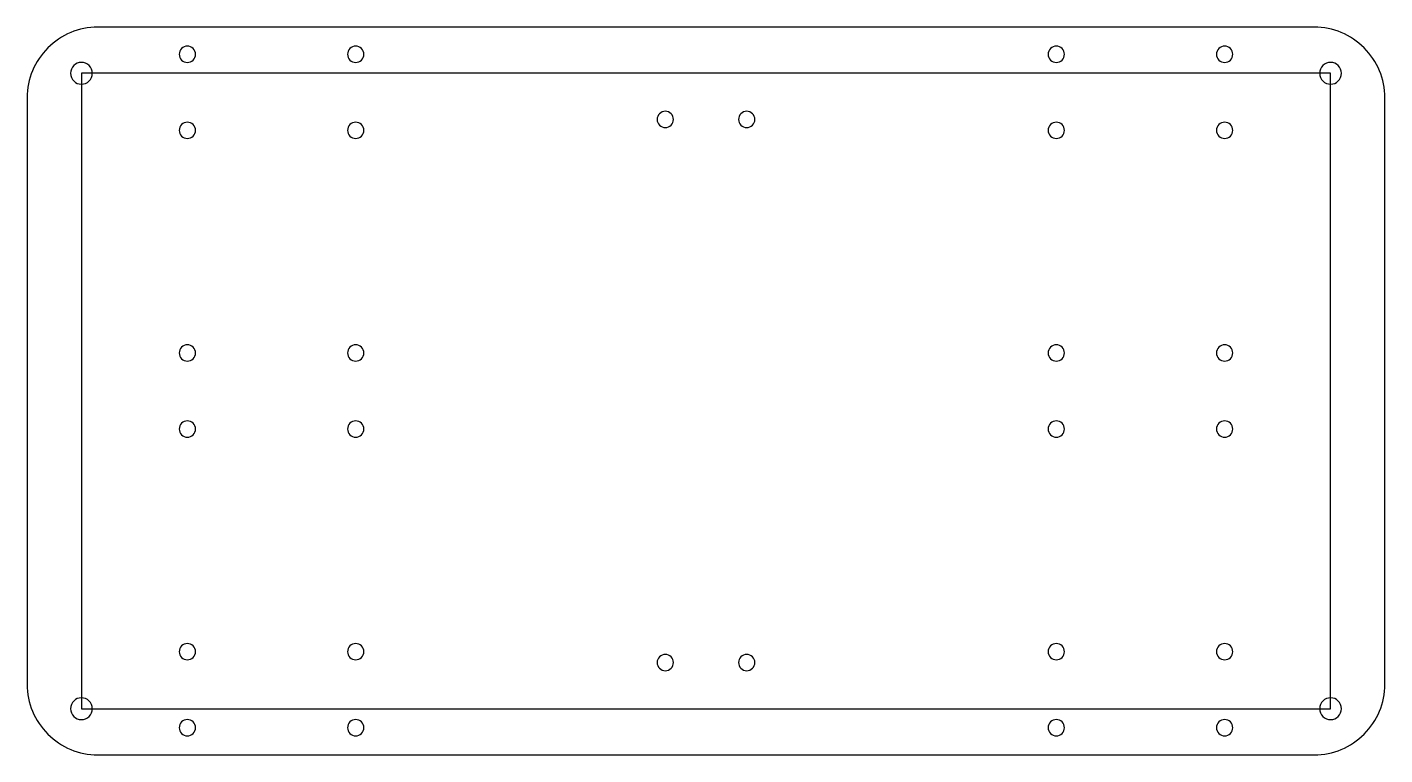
# Model space of a CAD drawing. Extents: x -125 to 125, y -67 to 67.
import ezdxf

# ---------------------------------------------------------------- set-up
doc = ezdxf.new("R2010")
doc.units = 0
doc.layers.add('LAYER_1', color=18, linetype='CONTINUOUS')

msp = doc.modelspace()

# ---------------------------------------------------------------- linework, layer by layer
at = {"layer": 'LAYER_1'}
for points in [[(-125, 54), (-125, -54, 0.414214), (-112, -67), (112, -67, 0.414214), (125, -54), (125, 54, 0.414214), (112, 67), (-112, 67, 0.414214)], [(-95.5, 63.5, 0.414214), (-97, 62, 0.414214), (-95.5, 60.5, 0.414214), (-94, 62, 0.414214)], [(-64.5, 63.5, 0.414214), (-66, 62, 0.414214), (-64.5, 60.5, 0.414214), (-63, 62, 0.414214)], [(64.5, 63.5, 0.414214), (63, 62, 0.414214), (64.5, 60.5, 0.414214), (66, 62, 0.414214)], [(95.5, 63.5, 0.414214), (94, 62, 0.414214), (95.5, 60.5, 0.414214), (97, 62, 0.414214)], [(-115, 60.5, 0.414214), (-117, 58.5, 0.414214), (-115, 56.5, 0.414214), (-113, 58.5, 0.414214)], [(115, 60.5, 0.414214), (113, 58.5, 0.414214), (115, 56.5, 0.414214), (117, 58.5, 0.414214)], [(-7.5, 51.5, 0.414214), (-9, 50, 0.414214), (-7.5, 48.5, 0.414214), (-6, 50, 0.414214)], [(7.5, 51.5, 0.414214), (6, 50, 0.414214), (7.5, 48.5, 0.414214), (9, 50, 0.414214)], [(-95.5, 49.5, 0.414214), (-97, 48, 0.414214), (-95.5, 46.5, 0.414214), (-94, 48, 0.414214)], [(-64.5, 49.5, 0.414214), (-66, 48, 0.414214), (-64.5, 46.5, 0.414214), (-63, 48, 0.414214)], [(64.5, 49.5, 0.414214), (63, 48, 0.414214), (64.5, 46.5, 0.414214), (66, 48, 0.414214)], [(95.5, 49.5, 0.414214), (94, 48, 0.414214), (95.5, 46.5, 0.414214), (97, 48, 0.414214)], [(-95.5, 8.5, 0.414214), (-97, 7, 0.414214), (-95.5, 5.5, 0.414214), (-94, 7, 0.414214)], [(-64.5, 8.5, 0.414214), (-66, 7, 0.414214), (-64.5, 5.5, 0.414214), (-63, 7, 0.414214)], [(64.5, 8.5, 0.414214), (63, 7, 0.414214), (64.5, 5.5, 0.414214), (66, 7, 0.414214)], [(95.5, 8.5, 0.414214), (94, 7, 0.414214), (95.5, 5.5, 0.414214), (97, 7, 0.414214)], [(-95.5, -5.5, 0.414214), (-97, -7, 0.414214), (-95.5, -8.5, 0.414214), (-94, -7, 0.414214)], [(-64.5, -5.5, 0.414214), (-66, -7, 0.414214), (-64.5, -8.5, 0.414214), (-63, -7, 0.414214)], [(64.5, -5.5, 0.414214), (63, -7, 0.414214), (64.5, -8.5, 0.414214), (66, -7, 0.414214)], [(95.5, -5.5, 0.414214), (94, -7, 0.414214), (95.5, -8.5, 0.414214), (97, -7, 0.414214)], [(-95.5, -46.5, 0.414214), (-97, -48, 0.414214), (-95.5, -49.5, 0.414214), (-94, -48, 0.414214)], [(-64.5, -46.5, 0.414214), (-66, -48, 0.414214), (-64.5, -49.5, 0.414214), (-63, -48, 0.414214)], [(64.5, -46.5, 0.414214), (63, -48, 0.414214), (64.5, -49.5, 0.414214), (66, -48, 0.414214)], [(95.5, -46.5, 0.414214), (94, -48, 0.414214), (95.5, -49.5, 0.414214), (97, -48, 0.414214)], [(-7.5, -48.5, 0.414214), (-9, -50, 0.414214), (-7.5, -51.5, 0.414214), (-6, -50, 0.414214)], [(7.5, -48.5, 0.414214), (6, -50, 0.414214), (7.5, -51.5, 0.414214), (9, -50, 0.414214)], [(-115, -56.5, 0.414214), (-117, -58.5, 0.414214), (-115, -60.5, 0.414214), (-113, -58.5, 0.414214)], [(115, -56.5, 0.414214), (113, -58.5, 0.414214), (115, -60.5, 0.414214), (117, -58.5, 0.414214)], [(-95.5, -60.5, 0.414214), (-97, -62, 0.414214), (-95.5, -63.5, 0.414214), (-94, -62, 0.414214)], [(-64.5, -60.5, 0.414214), (-66, -62, 0.414214), (-64.5, -63.5, 0.414214), (-63, -62, 0.414214)], [(64.5, -60.5, 0.414214), (63, -62, 0.414214), (64.5, -63.5, 0.414214), (66, -62, 0.414214)], [(95.5, -60.5, 0.414214), (94, -62, 0.414214), (95.5, -63.5, 0.414214), (97, -62, 0.414214)]]:
    msp.add_lwpolyline(points, format="xyb", close=True, dxfattribs=at)
msp.add_lwpolyline([(-115, -58.5), (115, -58.5), (115, 58.5), (-115, 58.5)], close=True, dxfattribs=at)

doc.saveas('drawing.dxf')
